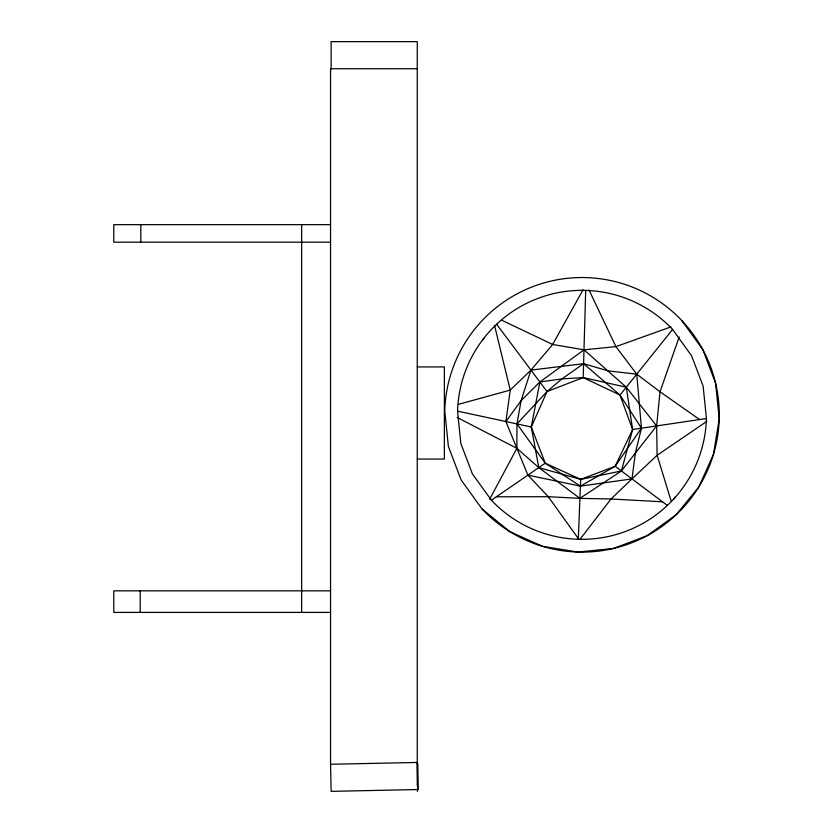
<?xml version="1.0" encoding="UTF-8"?>
<svg xmlns="http://www.w3.org/2000/svg" width="833" height="833" viewBox="0 0 833 833"><rect width="100%" height="100%" fill="white"/><g stroke="black" fill="none" stroke-linecap="round" stroke-linejoin="round"><path stroke-width="1.25" d="M580.205 539.045L611.037 498.977L631.987 478.902L635.454 452.6L641.452 428.193L619.991 395.04L583.204 377.588L585.682 290.394M578.3 539.263L580.674 479.381L615.16 466.293L641.452 428.193L636.735 374.163L615.91 346.622L589.035 290.009M578.675 539.034L548.26 496.707L527.883 475.122L505.891 421.529L510.254 390.083L494.521 325.349M662.537 501.81L611.037 498.977L579.924 498.373L538.795 467.625L531.287 426.996L539.867 381.993L583.995 349.829L615.91 346.622L670.919 326.911M502.237 320.455L552.675 344.477L583.995 349.829L626.291 387.189L632.611 429.505L621.418 470.978L579.924 498.373L548.26 496.707L496.374 496.78M679.166 337.011L660.028 391.77L656.623 425.934L657.122 455.266L671.034 500.685M706.894 421.321L657.122 455.266L631.987 478.902L580.414 486.139L545.24 463.19L531.287 426.996L547.021 391.541L561.89 378.911L583.6 363.688L608.121 370.872L636.735 374.163L660.028 391.77L699.595 419.54M527.883 475.122L580.414 486.139L615.16 466.293L632.611 429.505L619.991 395.04L583.6 363.688L530.965 370.102L510.254 390.083L458.941 404.213M489.617 499.311L516.887 448.331L516.97 423.914L521.083 400.673L530.965 370.102L552.675 344.477L583.058 289.738M505.891 421.529L521.083 400.673L539.867 381.993L561.89 378.911L583.204 377.588L626.291 387.189L656.623 425.934L621.418 470.978L580.674 479.381L538.795 467.625L516.887 448.331L457.286 417.531M619.991 395.04L672.585 329.451L691.598 355.816L703.135 386.189L706.426 418.52A124.492 124.492 0 0 1 491.387 500.206L472.384 473.852L460.836 443.468L457.556 411.138A124.492 124.492 0 0 1 672.585 329.451M482.494 340.093L484.098 338.125M673.772 499.019L675.344 497.103M583.204 377.588L547.021 391.541L516.97 423.914L545.24 463.19L580.674 479.381M491.387 500.206L545.24 463.19M632.611 429.505L706.426 418.52M330.555 764.257L417.271 762.455L417.833 789.549L331.128 791.35L330.555 764.257L330.555 68.743L417.271 68.743M330.555 224.66L113.777 224.66L113.777 242.174L330.555 242.174M417.271 366.926L444.374 366.926L444.374 459.066L417.271 459.066M330.555 590.836L113.777 590.836L113.777 612.401L330.555 612.401M417.271 763.715L417.833 763.715L417.833 789.549L417.271 791.35M457.556 411.138L531.287 426.996M615.16 466.293L667.368 505.433M482.068 508.994A137.299 137.299 0 0 0 698.804 486.972A137.299 137.299 0 0 0 621.439 283.324A137.299 137.299 0 0 0 444.749 410.752L448.373 446.415L461.107 479.923L482.068 508.994L509.848 531.641L542.533 546.333L577.915 552.06L613.577 548.447L647.074 535.713L676.146 514.752L698.804 486.972L713.496 454.287L719.223 418.905L715.599 383.242L702.875 349.735L681.904 320.674M496.614 324.235L547.021 391.541M417.271 785.675L417.271 41.65L331.128 41.65L331.128 68.983M301.65 224.66L301.65 612.401M140.808 224.66L140.808 242.174M140.204 590.836L140.204 612.401"/></g></svg>
